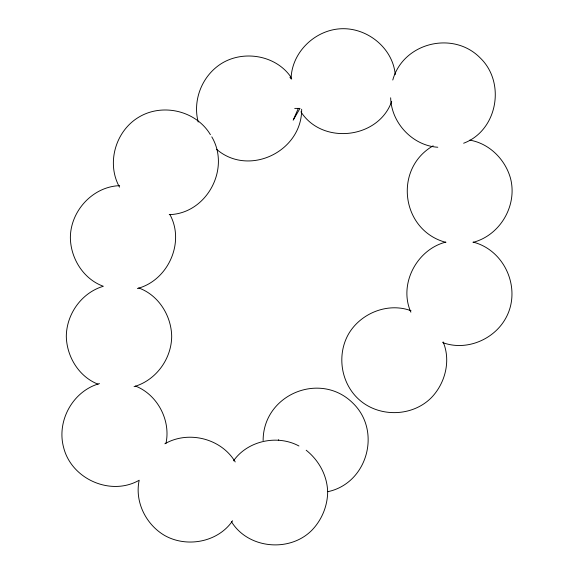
<?xml version="1.0" encoding="UTF-8"?>
<svg xmlns="http://www.w3.org/2000/svg" width="574" height="574" viewBox="0 0 574 574"><rect width="100%" height="100%" fill="white"/><g stroke="black" fill="none" stroke-linecap="round" stroke-linejoin="round"><path stroke-width="0.86" d="M165.979 443.315C170.937 420.297 157.441 394.654 135.486 386.051M291.083 78.832C291.678 51.545 316.346 28.6 343.431 28.7C368.817 28.729 392.968 48.941 395.228 74.57M301.666 109.254C302.003 151.543 248.822 177.151 216.606 149.319M263.136 440.574C263.036 394.417 320.522 370.61 353.082 403.314C381.861 431.339 367.224 483.487 327.761 491.696M278.627 440.115L278.691 439.662M392.774 80.016C403.199 42.584 453.238 30.314 480.266 57.981C506.017 82.749 497.464 130.578 463.641 143.235M391.698 101.383C378.503 138.879 322.337 145.301 300.934 111.815M293.508 119.421L298.315 108.4M293.163 120.21L299.987 108.4L294.72 108.4M233.539 460.807C247.724 440.653 277.393 434.324 298.946 445.991M232.606 520.769C217.984 542.322 186.557 548.127 164.293 535.277C145.774 524.249 134.56 501.583 139.188 480.237C110.811 496.496 71.499 479.132 63.635 447.548C56.381 420.993 72.819 391.03 99.467 383.604M433.126 145.825C393.104 168.813 401.226 230.504 445.833 242.35M137.373 288.514C167.938 280.607 185.172 242.637 170.004 214.733M445.833 242.092C416.652 249.496 398.385 284.439 410.876 312.184M473.105 242.35C500.392 235.225 517.834 205.018 510.365 177.818C504.962 159.149 489.17 143.428 469.783 140.128M134.065 386.639C155.956 380.34 171.504 358.987 171.691 336.335C171.332 315.65 158.503 295.065 138.721 287.954M164.86 443.781C188.473 430.191 221.263 438.436 235.225 461.941M119.65 185.66C92.679 186.557 70.301 211.175 70.372 237.901C70.724 258.587 83.56 279.165 103.342 286.275C81.702 292.654 66.534 313.949 66.311 336.335C66.692 356.547 78.896 376.759 98.046 384.193M169.237 214.64C206.662 213.707 230.741 168.885 211.784 136.842M437.797 147.245C412.606 145.688 391.317 122.908 390.657 97.795M473.105 242.092C505.687 250.436 522.24 290.394 505.106 319.331C492.894 340.274 465.571 351.159 442.654 342.563M411.013 310.742C388.103 302.146 360.773 313.038 348.569 333.975C337.031 354.215 340.561 381.014 356.942 397.581C376.759 417.642 411.637 417.642 431.454 397.581C445.316 383.167 451.035 360.616 443.121 341.917M306.186 450.217C319.065 460.491 327.474 475.968 327.675 492.607C327.273 506.512 321.784 519.757 312.242 529.867C290.114 552.762 248.205 549.053 231.444 521.68M289.899 77.232L291.707 79.04M291.061 77.289C276.446 55.728 245.012 49.916 222.741 62.767C202.636 74.527 192.29 99.503 198.195 122.04M210.414 134.689C196.33 110.947 163.195 102.933 139.482 116.766C115.647 130.384 106.025 163.088 119.535 187.153"/></g></svg>
